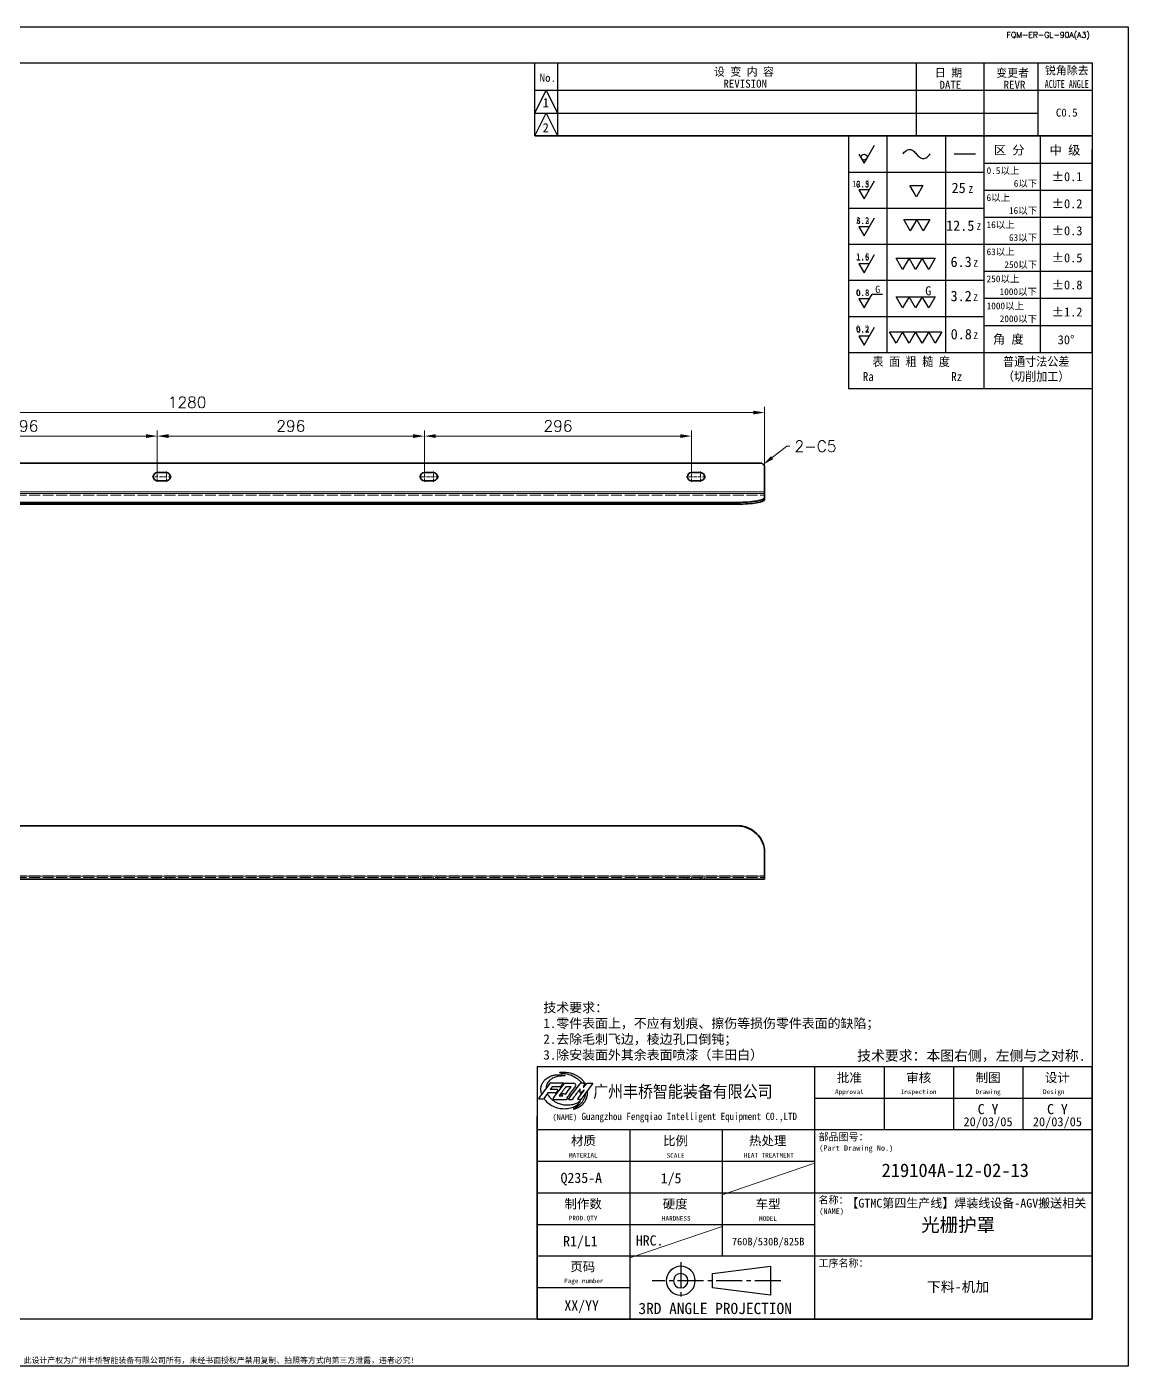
# Model space of a CAD drawing. Header units: millimetres. Extents: x -168473 to -148463, y 295526 to 306160.
# Drawn here: x -162507 to -161286, y 299441 to 300926 of the extents above; entities that cross this region are included whole.
import ezdxf
from ezdxf.enums import TextEntityAlignment as Align

# ---------------------------------------------------------------- set-up
doc = ezdxf.new("R2010")
doc.units = ezdxf.units.MM
for name, pattern in [('CENTER2', [28.575, 19.05, -3.175, 3.175, -3.175]), ('DASHDOT', [18.5, 12, -3, 0.5, -3]), ('DASHED', [15, 12, -3]), ('DASHED2', [9.525, 6.35, -3.175])]:
    doc.linetypes.add(name, pattern=pattern)
for name, color, linetype, lineweight in [('A3', 3, 'Continuous', 20), ('中心线', 2, 'CENTER2', 13), ('尺寸线', 3, 'Continuous', 13), ('文字', 1, 'Continuous', 13), ('细实线', 4, 'Continuous', 25), ('虚线', 2, 'DASHED2', 25)]:
    doc.layers.add(name, color=color, linetype=linetype, lineweight=lineweight)
doc.layers.add('MARK', color=7, linetype='Continuous')
doc.styles.add('CH-1', font='')
doc.styles.add('MX_NOTE_STANDARD', font='txt.shx', dxfattribs={"bigfont": 'extfont.shx'})
doc.styles.get("Standard").update_dxf_attribs({"font": 'txt', "bigfont": 'gbcbig.shx'})
doc.styles.get('CH-1').set_extended_font_data('SimSun')
doc.dimstyles.new('副本05', dxfattribs={"dimscale": 5, "dimtxt": 2.5, "dimasz": 2.5, "dimexe": 1.25, "dimexo": 0, "dimgap": 1, "dimtad": 1, "dimdsep": 46, "dimtxsty": 'Standard', "dimcen": 1, "dimclrd": 3, "dimclre": 3, "dimclrt": 1, "dimadec": 1, "dimazin": 2, "dimtfac": 1, "dimtmove": 0, "dimatfit": 3, "dimfxl": 0, "dimtolj": 1, "dimlwd": -1, "dimlwe": -1, "dimarcsym": 0})

# ---------------------------------------------------------------- blocks, each defined once
blk = doc.blocks.new('A$C2CD672AE')
for p, q in [((-218.5, 8), (201.5, 8)), ((201.5, 8), (201.5, -289)), ((-193.5, 0), (193.5, 0)), ((69.95, -16.21), (69.95, 0)), ((69.95, 0), (181.5, 0)), ((69.95, 0), (181.5, 0)), ((69.95, 0), (181.5, 0)), ((69.95, 0), (181.5, 0)), ((75.02, 0), (75.02, -16.21)), ((154.5, 0), (154.5, -16.21)), ((154.5, 0), (154.5, -16.21)), ((154.5, 0), (154.5, -16.21)), ((154.5, 0), (154.5, -16.21)), ((154.5, 0), (154.5, -16.21)), ((169.5, 0), (169.5, -16.21)), ((169.5, 0), (169.5, -16.21)), ((169.5, 0), (169.5, -16.21)), ((169.5, 0), (169.5, -16.21)), ((169.5, 0), (169.5, -16.21)), ((181.5, 0), (181.5, -16.21)), ((181.5, 0), (181.5, -16.21)), ((181.5, 0), (181.5, -16.21)), ((181.5, 0), (181.5, -16.21)), ((181.5, 0), (181.5, -16.21)), ((193.5, 0), (193.5, -278.55)), ((69.95, -11.14), (72.49, -6.07)), ((69.95, -6.07), (181.5, -6.07)), ((69.95, -6.07), (181.5, -6.07)), ((69.95, -6.07), (181.5, -6.07)), ((69.95, -6.07), (181.5, -6.07)), ((72.49, -6.07), (75.02, -11.14)), ((181.5, -6.07), (193.5, -6.07)), ((181.5, -6.07), (193.5, -6.07)), ((181.5, -6.07), (193.5, -6.07)), ((181.5, -6.07), (193.5, -6.07)), ((69.95, -16.21), (72.49, -11.14)), ((69.95, -11.14), (181.5, -11.14)), ((69.95, -11.14), (181.5, -11.14)), ((69.95, -11.14), (181.5, -11.14)), ((69.95, -11.14), (181.5, -11.14)), ((72.49, -11.14), (75.02, -16.21)), ((69.95, -16.21), (193.5, -16.21)), ((193.5, -16.21), (69.95, -16.21)), ((69.95, -16.21), (193.5, -16.21)), ((193.5, -278.55), (-193.5, -278.55)), ((201.5, -289), (-218.5, -289))]:
    blk.add_line(p, q)
at = {"style": 'CH-1'}
for s, height, p in [('No.', 1.775, (72.85, -3.33)), ('设 变 内 容', 1.775, (116.34, -1.91)), ('日 期', 1.775, (161.67, -2.16)), ('变更者', 1.775, (175.88, -2.16)), ('锐角除去', 1.775, (187.88, -1.63)), ('REVISION', 1.775, (116.61, -4.62)), ('DATE', 1.775, (162.09, -4.87)), ('REVR', 1.775, (176.3, -4.87)), ('1', 2.03, (72.4, -8.84)), ('C0.5', 1.775, (187.88, -11.03)), ('2', 2.03, (72.4, -14.39))]:
    blk.add_text(s, height=height, dxfattribs=at).set_placement(p, align=Align.MIDDLE)
at = {"style": 'CH-1', "width": 0.7}
blk.add_text('ACUTE ANGLE', height=1.7746, dxfattribs=at).set_placement((187.88, -4.69), align=Align.MIDDLE)
at = {"char_height": 1.25}
for s, insert, width, attachment_point in [('{\\Ftxt,@extfont2|c134;FQM-ER-GL-90A(A3)}', (183.75, 6), 39, 5), ('{\\fSimSun|b1|i0|c134|p2;此设计产权为广州丰桥智能装备有限公司所有，未经书面授权严禁用复制、拍照等方式向第三方泄露，违者必究!}', (0, -288.5), 387, 8)]:
    blk.add_mtext(s, dxfattribs=dict(at, insert=insert, width=width, attachment_point=attachment_point))
blk = doc.blocks.new('A$C32AF00EF')
for p, q in [((0, 0), (2.89, 5)), ((-1.44, 2.5), (0, 0))]:
    blk.add_line(p, q)
blk.add_circle((0, 1.67), 0.833)
blk = doc.blocks.new('A$C553B2148')
for p, q in [((1.44, 0), (-1.44, 0)), ((-1.44, 0), (0, -2.5)), ((0, -2.5), (2.89, 2.5))]:
    blk.add_line(p, q)
at = {"style": 'MX_NOTE_STANDARD'}
blk.add_attdef('12.5', text='', height=1.75, dxfattribs=at).set_placement((1.44, 0.28), align=Align.BOTTOM_RIGHT)
blk = doc.blocks.new('A$C1377093C')
for p, q in [((0, 0), (-1.44, 2.5)), ((-1.44, 2.5), (1.44, 2.5)), ((1.44, 2.5), (0, 0))]:
    blk.add_line(p, q)
blk = doc.blocks.new('A$C6D2D6B6B')
for p, q in [((0, 0), (-1.44, 2.5)), ((-1.44, 2.5), (1.44, 2.5)), ((1.44, 2.5), (0, 0)), ((1.44, 2.5), (4.33, 2.5)), ((2.89, 0), (1.44, 2.5)), ((4.33, 2.5), (2.89, 0))]:
    blk.add_line(p, q)
blk = doc.blocks.new('A$C62DD302B')
for p, q in [((-2.89, 0), (-4.33, 2.5)), ((-4.33, 2.5), (-1.44, 2.5)), ((-1.44, 2.5), (-2.89, 0)), ((-1.44, 2.5), (1.44, 2.5)), ((0, 0), (-1.44, 2.5)), ((1.44, 2.5), (0, 0)), ((2.89, 0), (1.44, 2.5)), ((1.44, 2.5), (4.33, 2.5)), ((4.33, 2.5), (2.89, 0))]:
    blk.add_line(p, q)
blk = doc.blocks.new('A$C077E39D2')
for p, q in [((-4.33, -2.5), (-5.77, 0)), ((-5.77, 0), (-2.89, 0)), ((-2.89, 0), (-4.33, -2.5)), ((-2.89, 0), (0, 0)), ((-1.44, -2.5), (-2.89, 0)), ((0, 0), (-1.44, -2.5)), ((1.44, -2.5), (0, 0)), ((0, 0), (2.89, 0)), ((2.89, 0), (1.44, -2.5)), ((4.33, -2.5), (2.89, 0)), ((2.89, 0), (5.77, 0)), ((5.77, 0), (4.33, -2.5))]:
    blk.add_line(p, q)
blk = doc.blocks.new('A$C09D43E00')
for p, q in [((0, 0), (1.78, 3.08)), ((1.78, 3.08), (4.07, 3.08)), ((1.15, 2), (-1.15, 2)), ((-1.15, 2), (0, 0))]:
    blk.add_line(p, q)
at = {"style": 'MX_NOTE_STANDARD'}
blk.add_attdef('12.5', text='', height=1.4, dxfattribs=at).set_placement((1.15, 2.22), align=Align.BOTTOM_RIGHT)
at = {"layer": '细实线', "color": 0, "style": 'CH-1'}
blk.add_text('G', height=1.6, dxfattribs=at).set_placement((2.47, 3.33))
blk = doc.blocks.new('A$C339E5D7D')
for p, q in [((-2.89, 0), (-4.33, 2.5)), ((-4.33, 2.5), (-1.44, 2.5)), ((-1.44, 2.5), (-2.89, 0)), ((-1.44, 2.5), (1.44, 2.5)), ((0, 0), (-1.44, 2.5)), ((1.44, 2.5), (0, 0)), ((2.89, 0), (1.44, 2.5)), ((1.44, 2.5), (4.33, 2.5)), ((4.33, 2.5), (2.89, 0))]:
    blk.add_line(p, q)
at = {"layer": '细实线', "color": 0, "style": 'CH-1'}
blk.add_text('G', height=2, dxfattribs=at).set_placement((2.13, 2.81))
blk = doc.blocks.new('54')
for p, q in [((5360.79, 6053.19), (5468.79, 6053.19)), ((5468.79, 6047.19), (5468.79, 5957.19)), ((5468.79, 6047.19), (5468.79, 5957.19)), ((5468.79, 5957.19), (5468.79, 6047.19)), ((5468.79, 6047.19), (5468.79, 5957.19)), ((5468.79, 6047.19), (5468.79, 5957.19)), ((5468.79, 6047.19), (5468.79, 5957.19)), ((5468.79, 6047.19), (5468.79, 5957.19)), ((5468.79, 6047.19), (5468.79, 5957.19)), ((5468.79, 6047.19), (5468.79, 5957.19)), ((5468.79, 5957.19), (5468.79, 6047.19)), ((5468.79, 6047.19), (5468.79, 5957.19)), ((5468.79, 6047.19), (5468.79, 5957.19)), ((5468.79, 6047.19), (5468.79, 5957.19)), ((5468.79, 6047.19), (5468.79, 5957.19))]:
    blk.add_line(p, q)
at = {"layer": '细实线', "color": 0, "linetype": 'Continuous'}
for p, q in [((5360.79, 6053.19), (5360.79, 5941.19)), ((5377.79, 6053.19), (5377.79, 5957.19)), ((5403.79, 6053.19), (5403.79, 5957.19)), ((5420.79, 6053.19), (5420.79, 5941.19)), ((5445.79, 6053.19), (5445.79, 5957.19)), ((5468.79, 6053.19), (5468.79, 5941.19)), ((5468.79, 6047.19), (5468.79, 5957.19)), ((5468.79, 6047.19), (5468.79, 5957.19)), ((5468.79, 6047.19), (5468.79, 5957.19)), ((5407.7, 6045.29), (5417.04, 6045.29)), ((5420.79, 6041.19), (5468.79, 6041.19)), ((5360.79, 6037.19), (5420.79, 6037.19)), ((5420.79, 6029.19), (5468.79, 6029.19)), ((5360.79, 6021.19), (5420.79, 6021.19)), ((5420.79, 6017.19), (5468.79, 6017.19)), ((5360.79, 6005.19), (5420.79, 6005.19)), ((5420.79, 6005.19), (5468.79, 6005.19)), ((5360.79, 5989.19), (5420.79, 5989.19)), ((5420.79, 5993.19), (5468.79, 5993.19)), ((5420.79, 5981.19), (5468.79, 5981.19)), ((5360.79, 5973.19), (5420.79, 5973.19)), ((5420.79, 5969.19), (5468.79, 5969.19)), ((5360.79, 5957.19), (5468.79, 5957.19)), ((5360.79, 5957.19), (5468.79, 5957.19)), ((5360.79, 5941.19), (5468.79, 5941.19))]:
    blk.add_line(p, q, dxfattribs=at)
at = {"layer": '细实线', "color": 0, "linetype": 'Continuous', "start_tangent": (0.606347, 0.7952), "end_tangent": (0.584547, 0.81136)}
blk.add_spline([(5384.88, 6045.23), (5386.3, 6046.61), (5387.98, 6047.24), (5389.51, 6046.59), (5390.93, 6045.19), (5392.37, 6043.78), (5393.91, 6043.13), (5395.61, 6043.82), (5397.01, 6045.27)], degree=3, dxfattribs=at)
for name, p, xscale, yscale, zscale in [('A$C32AF00EF', (5367.73, 6041.13), 1.600000000000364, 1.600000000000364, 1.600000000000364), ('A$C1377093C', (5390.94, 6026.26), 2, 2, 2), ('A$C6D2D6B6B', (5388.15, 6011.08), 2, 2, 2), ('A$C62DD302B', (5390.57, 5993.94), 2, 2, 2), ('A$C077E39D2', (5390.57, 5966.26), 2, 2, 2)]:
    blk.add_blockref(name, p, dxfattribs=dict(xscale=xscale, yscale=yscale, zscale=zscale))
ref = blk.add_blockref('A$C553B2148', (5367.73, 6029.35), dxfattribs=dict(xscale=1.600000000000364, yscale=1.600000000000364, zscale=1.600000000000364))
ref.add_attrib('12.5', '12.5', dxfattribs={"height": 2.8, "style": 'CH-1'}).set_placement((5370.04, 6029.8), align=Align.BOTTOM_RIGHT)
ref = blk.add_blockref('A$C553B2148', (5367.73, 6012.86), dxfattribs=dict(xscale=1.600000000000364, yscale=1.600000000000364, zscale=1.600000000000364))
ref.add_attrib('12.5', '6.3', dxfattribs={"height": 2.8, "style": 'CH-1'}).set_placement((5370.04, 6013.31), align=Align.BOTTOM_RIGHT)
ref = blk.add_blockref('A$C553B2148', (5367.73, 5996.56), dxfattribs=dict(xscale=1.600000000000364, yscale=1.600000000000364, zscale=1.600000000000364))
ref.add_attrib('12.5', '1.6', dxfattribs={"height": 2.8, "style": 'CH-1'}).set_placement((5370.04, 5997.01), align=Align.BOTTOM_RIGHT)
at = {"lineweight": 35}
ref = blk.add_blockref('A$C09D43E00', (5367.73, 5976.92), dxfattribs=dict(at, xscale=2, yscale=2, zscale=2))
ref.add_attrib('12.5', '0.8', dxfattribs={"height": 2.8, "style": 'CH-1'}).set_placement((5370.04, 5981.37), align=Align.BOTTOM_RIGHT)
at = {"lineweight": 35, "xscale": 2, "yscale": 2, "zscale": 2}
blk.add_blockref('A$C339E5D7D', (5390.57, 5976.92), dxfattribs=at)
ref = blk.add_blockref('A$C553B2148', (5367.73, 5964.47), dxfattribs=dict(xscale=1.600000000000364, yscale=1.600000000000364, zscale=1.600000000000364))
ref.add_attrib('12.5', '0.2', dxfattribs={"height": 2.8, "style": 'CH-1'}).set_placement((5370.04, 5964.92), align=Align.BOTTOM_RIGHT)
at = {"style": 'CH-1', "width": 0.9}
for s, p in [('表 面 粗 糙 度', (5388.59, 5953.25)), ('普通寸法公差', (5444.02, 5953.25)), ('Ra              Rz', (5389.17, 5946.45)), ('（切削加工）', (5444.02, 5946.67))]:
    blk.add_text(s, height=4, dxfattribs=at).set_placement(p, align=Align.MIDDLE)
at = {"layer": '细实线', "color": 0, "style": 'CH-1'}
for s, height, p in [('区 分', 4, (5432.03, 6046.97)), ('中 级', 4, (5456.79, 6046.97)), ('0.5以上', 3, (5429.3, 6037.89)), ('6以下', 3, (5439.3, 6032.14)), ('6以上', 3, (5427.22, 6025.89)), ('16以下', 3, (5438.2, 6020.14)), ('16以上', 3, (5428.26, 6013.89)), ('63以下', 3, (5438.2, 6008.14)), ('63以上', 3, (5428.26, 6001.89)), ('250以下', 3, (5437.19, 5996.14)), ('250以上', 3, (5429.3, 5989.89)), ('1000以下', 3, (5436.08, 5984.14)), ('1000以上', 3, (5430.33, 5977.89)), ('2000以下', 3, (5436.13, 5972.14)), ('角 度', 4, (5431.63, 5963.15))]:
    blk.add_text(s, height=height, dxfattribs=at).set_placement(p, align=Align.MIDDLE)
for s, height, p in [('%%P0.1', 4, (5450.91, 6033.15)), ('6.3', 2.944, (5364.07, 6030.28)), ('25', 4.6, (5406.51, 6027.88)), ('Z', 3, (5414, 6027.96)), ('%%P0.2', 4, (5450.91, 6021.15)), ('3.2', 2.944, (5364.07, 6014.28)), ('12.5', 4.6, (5404.08, 6011.13)), ('Z', 3, (5417.58, 6011.47)), ('%%P0.3', 4, (5450.91, 6009.15)), ('1.6', 2.944, (5364.07, 5998.28)), ('6.3', 4.6, (5406.05, 5995.09)), ('%%P0.5', 4, (5450.91, 5997.15)), ('Z', 3, (5416.15, 5995.17)), ('%%P0.8', 4, (5450.91, 5985.15)), ('0.8', 2.944, (5364.07, 5982.28)), ('3.2', 4.6, (5406.05, 5979.93)), ('Z', 3, (5416.15, 5980.01)), ('%%P1.2', 4, (5450.91, 5973.15)), ('0.2', 2.944, (5364.07, 5966.28)), ('0.8', 4.6, (5406.1, 5963)), ('Z', 3, (5416.15, 5963.08)), ('30°', 4, (5453.55, 5960.81))]:
    blk.add_text(s, height=height, dxfattribs=at).set_placement(p)
blk = doc.blocks.new('A$C34C2392C')
at = {"linetype": 'CENTER2', "ltscale": 0.3}
for p, q in [((-5.53, 4.13), (-5.53, -4.13)), ((16.64, 0), (-11.88, 0))]:
    blk.add_line(p, q, dxfattribs=at)
for p, q in [((1.54, 1.6), (14.34, 3.2)), ((14.34, 3.2), (14.34, -3.2)), ((1.54, -1.6), (1.54, 1.6)), ((14.34, -3.2), (1.54, -1.6))]:
    blk.add_line(p, q)
for radius in [3.2, 1.6]:
    blk.add_arc((-5.53, 0), radius, 0, 359.9894)
blk = doc.blocks.new('A$C67844AE1')
for p, q in [((-492, 112), (0, 112)), ((-246, 112), (-246, -112)), ((-184.5, 112), (-184.5, 56)), ((-123, 112), (-123, 56)), ((-61.5, 112), (-61.5, 56)), ((0, -112), (0, 112)), ((-246, 84), (0, 84)), ((-492, 68), (-492, -112)), ((-492, 68), (-492, -112)), ((-492, -112), (-492, 68)), ((-492, 68), (-492, -112)), ((-492, 68), (-492, -112)), ((-492, 68), (-492, -112)), ((-492, 68), (-492, -112)), ((-492, 68), (-492, -112)), ((-492, 68), (-492, -112)), ((-492, -112), (-492, 68)), ((-492, 68), (-492, -112)), ((-492, 68), (-492, -112)), ((-492, 68), (-492, -112)), ((-492, 68), (-492, -112)), ((-492, 56), (0, 56)), ((-410, 56), (-410, -112)), ((-328, 56), (-328, -56)), ((-492, 28), (-246, 28)), ((-492, 0), (0, 0)), ((-492, -28), (-246, -28)), ((-492, -56), (0, -56)), ((-492, -84), (-410, -84)), ((-492, -112), (0, -112))]:
    blk.add_line(p, q)
at = {"color": 4, "ltscale": 0.5}
for p, q in [((-468.4, 96.5), (-477.7, 84.1)), ((-467.1, 97.2), (-459.4, 97.2)), ((-451, 97.2), (-453.6, 97.2)), ((-452.7, 83.1), (-442.9, 96.3)), ((-447.5, 97.2), (-443.3, 97.2)), ((-482.7, 88.4), (-486.5, 83.4)), ((-478.7, 93.9), (-480.4, 91.7)), ((-473.8, 90.8), (-475.1, 88.9)), ((-469.3, 85.8), (-472.6, 85.8)), ((-469.2, 85.9), (-470.1, 87.3)), ((-467.8, 87.8), (-469.9, 87.8)), ((-467.8, 87.8), (-467.4, 87.1)), ((-487, 83.1), (-490.1, 83.1)), ((-477, 82.8), (-466, 82.8)), ((-463.8, 82.8), (-461.4, 82.8))]:
    blk.add_line(p, q, dxfattribs=at)
for centre, radius, start, end in [((-480, 96.4), 1.09, 90, 143.2146), ((-469.2, 97.2), 0.219, 322.847, 90), ((-467.1, 95.6), 1.64, 90, 143.1791), ((-459.4, 95.6), 1.64, 323.504, 90), ((-453.6, 96.7), 0.547, 90, 142.7605), ((-443.3, 96.6), 0.547, 323.5154, 90), ((-490.1, 83.7), 0.547, 143.2146, 270), ((-487, 83.7), 0.547, 270, 322.7804), ((-482.3, 88.1), 0.547, 90, 142.7804), ((-480.4, 91.7), 0.0547, 142.9576, 270), ((-478.7, 93.9), 0.0547, 90, 142.9576), ((-477, 83.6), 0.821, 143.1791, 270), ((-472.6, 85.8), 0.0547, 143.2802, 270), ((-471.7, 94.5), 0.547, 270, 322.847), ((-469.3, 85.8), 0.0547, 270, 30.8735), ((-467.4, 87.1), 0.0547, 209.8404, 323.8117), ((-466.4, 94.1), 0.0547, 90, 143.2802), ((-463.8, 83.4), 0.547, 142.7605, 270), ((-462.2, 94.1), 0.0547, 323.8117, 90), ((-455.8, 83.1), 0.274, 143.387, 270), ((-454.1, 91.8), 0.137, 354.5829, 143.4402), ((-450.5, 90.9), 0.137, 323.3038, 127.2693), ((-461.4, 83.6), 0.821, 270, 323.3415), ((-453.1, 83.4), 0.547, 270, 323.5154)]:
    blk.add_arc(centre, radius, start, end, dxfattribs=at)
at = {"color": 3, "ltscale": 0.5}
for points, knots in [([(-471.9, 106.8), (-471.9, 106.8), (-471.9, 106.9), (-471.1, 106.9), (-470.1, 107), (-468.3, 106.9), (-466.3, 106.9), (-463.9, 106.7), (-461.4, 105.9), (-458.9, 105.1), (-456.8, 104), (-455, 102.8), (-453.4, 101.6), (-451.6, 99.9), (-450.3, 98.1), (-449.4, 96.7), (-449.1, 95.9), (-449, 95.7)], [0, 0, 0, 0, 0.013513, 0.041806, 0.340693, 0.661167, 1.001786, 1.450195, 1.93793, 2.441413, 2.919246, 3.201062, 3.624217, 4.053268, 4.510623, 4.853859, 4.962074, 4.962074, 4.962074, 4.962074]), ([(-488, 87.4), (-488.3, 88.2), (-488.6, 89.5), (-488.8, 91.4), (-488.7, 93), (-488.5, 94.5), (-488, 95.9), (-487.3, 97.3), (-486.5, 98.5), (-485.6, 99.9), (-484.1, 101.2), (-482.1, 102.5), (-479.6, 103.7), (-476.6, 104.5), (-473.5, 104.7), (-470.8, 104.7), (-469, 104.5), (-468.1, 104.3), (-467.6, 104.2), (-467.4, 104.1), (-467.4, 103.8), (-467.5, 103.6), (-467.7, 103.6), (-467.8, 103.6)], [0.033361, 0.033361, 0.033361, 0.033361, 0.471833, 0.793856, 1.06763, 1.327784, 1.632518, 1.904259, 2.171672, 2.434164, 2.811787, 3.221221, 3.771763, 4.287691, 4.918993, 5.487196, 5.736969, 5.935719, 6.004988, 6.011363, 6.068145, 6.111246, 6.151841, 6.151841, 6.151841, 6.151841]), ([(-467.8, 103.6), (-468.7, 103.6), (-471.1, 103.6), (-474.8, 103.2), (-478.3, 101.8), (-481.1, 99.8), (-483, 97.3), (-484, 94.8), (-484, 93.4), (-483.9, 92.9)], [0, 0, 0, 0, 0.511401, 1.333961, 2.006207, 2.544799, 3.201133, 3.690752, 3.982461, 3.982461, 3.982461, 3.982461]), ([(-486.1, 83.9), (-485.6, 83.2), (-484.1, 81), (-480.4, 78), (-475.7, 75.7), (-470.4, 74.5), (-465.2, 74.6), (-460.4, 75.6), (-456.8, 77.7), (-454.7, 79.8), (-453.7, 81.1), (-453.4, 81.9), (-453.8, 82), (-453.8, 81.9), (-453.9, 81.8)], [0.008574, 0.008574, 0.008574, 0.008574, 0.511088, 1.461558, 2.551285, 3.372869, 4.408758, 5.360341, 6.07413, 6.646139, 6.965728, 7.014048, 7.055407, 7.097199, 7.097199, 7.097199, 7.097199]), ([(-453.9, 81.8), (-454.2, 81.5), (-455.1, 80.3), (-457.5, 79.1), (-460.3, 78.2), (-463.1, 77.6), (-465.7, 77.6), (-468.2, 77.7), (-470.3, 78.3), (-472.4, 78.9), (-474.6, 79.8), (-476.8, 81.1), (-479, 82.6), (-480.7, 84.6), (-482.1, 86.3), (-482.8, 87.5), (-483, 88)], [0, 0, 0, 0, 0.227272, 0.804496, 1.430419, 1.862632, 2.367125, 2.88024, 3.204387, 3.579335, 4.036384, 4.516387, 4.985288, 5.507707, 5.907232, 6.223175, 6.223175, 6.223175, 6.223175]), ([(-449.4, 87.5), (-449.5, 86.9), (-449.6, 86.1), (-449.9, 84.8), (-450.4, 83.8), (-450.8, 82.6), (-451.5, 81.6), (-452.2, 80.2), (-453.2, 79.2), (-454.3, 78), (-455.6, 77.1), (-457, 76.1), (-458.4, 75.4), (-459.2, 74.9), (-459.9, 74.7), (-459.9, 74.2), (-459.7, 74.2), (-459.5, 74.2)], [0.004933, 0.004933, 0.004933, 0.004933, 0.333622, 0.498315, 0.724349, 0.934741, 1.17012, 1.401267, 1.780901, 1.94954, 2.292483, 2.648069, 2.865789, 3.139575, 3.199954, 3.253921, 3.331828, 3.331828, 3.331828, 3.331828]), ([(-459.5, 74.2), (-459.1, 74.3), (-457.8, 74.6), (-455.9, 75.5), (-453.8, 76.8), (-452, 78), (-450.5, 79.8), (-449.2, 81.6), (-448.2, 83.9), (-447.3, 86.8), (-447.3, 89.1), (-447.3, 90.4)], [0, 0, 0, 0, 0.196818, 0.752706, 1.133972, 1.558354, 1.94217, 2.414014, 2.774875, 3.316286, 4.02771, 4.02771, 4.02771, 4.02771])]:
    blk.add_open_spline(points, degree=3, knots=knots, dxfattribs=at)
at = {"color": 4, "ltscale": 0.5}
for points, knots in [([(-480.8, 97), (-480.9, 96.9), (-481, 96.8), (-481.1, 96.7), (-484.3, 92.4), (-487.4, 88.2), (-490.6, 84)], [-0.084236, -0.084236, -0.084236, -0.084236, 0, 0, 0, 2.885251, 2.885251, 2.885251, 2.885251]), ([(-480, 97.5), (-479.8, 97.5), (-479.7, 97.5), (-479.5, 97.5), (-479.5, 97.5), (-479.5, 97.5), (-479.5, 97.5), (-476.4, 97.5), (-473.2, 97.5), (-470.1, 97.5), (-470.1, 97.5), (-470.1, 97.5), (-470.1, 97.5), (-469.8, 97.5), (-469.5, 97.5), (-469.2, 97.5)], [-0.077734, -0.077734, -0.077734, -0.077734, 0, 0, 0, 0, 0, 0, 1.729211, 1.729211, 1.729211, 1.729211, 1.729211, 1.729211, 1.885805, 1.885805, 1.885805, 1.885805]), ([(-469, 97.1), (-469.2, 96.9), (-469.4, 96.7), (-469.5, 96.5), (-469.5, 96.5), (-469.5, 96.5), (-469.5, 96.5), (-470, 95.8), (-470.6, 95.1), (-471.1, 94.4), (-471.1, 94.4), (-471.1, 94.4), (-471.1, 94.4), (-471.2, 94.3), (-471.2, 94.3), (-471.3, 94.2)], [-0.1423966, -0.1423966, -0.1423966, -0.1423966, 0, 0, 0, 0, 0, 0, 0.4822707, 0.4822707, 0.4822707, 0.4822707, 0.4822707, 0.4822707, 0.529029, 0.529029, 0.529029, 0.529029]), ([(-454.1, 97), (-454.2, 96.8), (-454.4, 96.6), (-454.5, 96.4), (-457.7, 92.2), (-460.8, 88.1), (-464, 84), (-464, 83.9), (-464.1, 83.8), (-464.2, 83.7)], [-0.140102, -0.140102, -0.140102, -0.140102, 0, 0, 0, 2.844058, 2.844058, 2.844058, 2.913465, 2.913465, 2.913465, 2.913465]), ([(-451, 97.2), (-451, 97.2), (-450.8, 97.2), (-450.4, 97), (-450.2, 96.5), (-450.3, 95.9), (-450.5, 95.2), (-450.8, 94.5), (-451, 94), (-451.1, 93.7), (-451.1, 93.6), (-451, 93.6), (-450.8, 93.6), (-450.5, 94), (-450, 94.6), (-449.2, 95.5), (-448.6, 96.3), (-448, 96.8), (-447.7, 97.1), (-447.5, 97.2)], [0, 0, 0, 0, 0.047379, 0.11361, 0.198731, 0.32589, 0.467244, 0.599055, 0.733672, 0.758899, 0.77069, 0.790267, 0.820293, 0.867992, 1.054564, 1.278066, 1.476304, 1.62487, 1.711224, 1.711224, 1.711224, 1.711224]), ([(-471.7, 94), (-471.7, 94), (-471.7, 94), (-471.8, 94), (-471.8, 94), (-471.8, 94), (-471.8, 94), (-474.1, 94), (-476.4, 94), (-478.7, 94)], [-0.012966, -0.012966, -0.012966, -0.012966, 0, 0, 0, 0, 0, 0, 1.257183, 1.257183, 1.257183, 1.257183]), ([(-469.9, 87.8), (-470, 87.8), (-470, 87.8), (-470.1, 87.7), (-470.2, 87.7), (-470.2, 87.6), (-470.2, 87.5), (-470.1, 87.4), (-470.1, 87.3), (-470.1, 87.3)], [0, 0, 0, 0, 0.0189462, 0.0330559, 0.0436533, 0.0575788, 0.0766083, 0.0956988, 0.1082528, 0.1082528, 0.1082528, 0.1082528]), ([(-456, 83.3), (-455.9, 83.5), (-455.7, 83.7), (-455.6, 83.9), (-455.6, 83.9), (-455.6, 83.9), (-455.6, 83.9), (-453.8, 86.2), (-452.1, 88.5), (-450.4, 90.9)], [-0.132838, -0.132838, -0.132838, -0.132838, 0, 0, 0, 0, 0, 0, 1.591518, 1.591518, 1.591518, 1.591518])]:
    blk.add_open_spline(points, degree=3, knots=knots, dxfattribs=at)
at = {"color": 3, "ltscale": 0.5}
blk.add_spline([(-471.9, 106.8), (-471.8, 106.5), (-471.3, 106.3), (-470, 106.2), (-468.7, 106), (-466.8, 105.7), (-464.7, 105.2), (-462.9, 104.7), (-461.1, 104), (-459.4, 103.1), (-457.9, 102.2), (-455.3, 100.3), (-454.1, 99.3), (-453.6, 98.7), (-452.3, 97.2)], degree=3, dxfattribs=at)
at = {"color": 4, "ltscale": 0.5}
for points in [[(-476, 88.6), (-478.1, 88.6), (-480.2, 88.6), (-482.3, 88.6)], [(-474.4, 91.6), (-476.4, 91.6), (-478.4, 91.6), (-480.4, 91.6)], [(-466.4, 94.2), (-468.5, 91.4), (-470.5, 88.6), (-472.6, 85.9)], [(-462.2, 94.1), (-463.9, 91.8), (-465.6, 89.4), (-467.3, 87.1)], [(-466.4, 94.2), (-465, 94.2), (-463.6, 94.2), (-462.2, 94.2)], [(-458.1, 94.6), (-460.6, 91.2), (-463.1, 87.8), (-465.6, 84.4)], [(-454.2, 91.9), (-456, 89.4), (-457.9, 86.9), (-460.7, 83.1)], [(-454.1, 89.6), (-454.1, 90.3), (-454, 91.1), (-453.9, 91.8)], [(-453.1, 89.1), (-452.3, 89.7), (-451.4, 90.4), (-450.6, 91.1)], [(-455.8, 82.9), (-454.9, 82.9), (-454, 82.9), (-453.1, 82.9)]]:
    blk.add_open_spline(points, degree=3, dxfattribs=at)
for points in [[(-476, 88.6), (-475.6, 88.6), (-475.4, 88.7), (-475.3, 88.7), (-475.1, 88.9)], [(-473.8, 90.8), (-473.7, 91), (-473.7, 91.2), (-473.8, 91.4), (-474, 91.5), (-474.2, 91.6), (-474.4, 91.6)], [(-465.6, 84.4), (-465.6, 84.3), (-465.6, 84.2), (-465.5, 84), (-465.4, 83.8), (-465.2, 83.4), (-465.1, 83.3), (-465.1, 83.1), (-465.4, 83), (-465.7, 82.9), (-466, 82.8)], [(-454.1, 89.6), (-454.2, 89.2), (-454.1, 89), (-454, 88.8), (-453.8, 88.8), (-453.6, 88.8), (-453.4, 88.9), (-453.1, 89.1)]]:
    blk.add_spline(points, degree=3, dxfattribs=at)
at = {"layer": '细实线', "color": 0, "linetype": 'Continuous'}
for p, q in [((-492, 112), (-492, 56)), ((-492, 68), (-492, -112)), ((-492, 68), (-492, -112)), ((-492, 68), (-492, -112))]:
    blk.add_line(p, q, dxfattribs=at)
at = {"lineweight": 35, "xscale": 4, "yscale": 4, "zscale": 4}
blk.add_blockref('A$C34C2392C', (-342.6, -78), dxfattribs=at)
at = {"style": 'CH-1'}
for s, height, p in [('批准', 8.11, (-215.2, 102.3)), ('审核', 8.11, (-153.8, 102.3)), ('制图', 8.11, (-92.2, 102.3)), ('设计', 8.11, (-30.8, 102.3)), ('Approval', 4.06, (-215.2, 89.1)), ('Inspection', 4.06, (-153.8, 89.1)), ('Drawing', 4.06, (-92.2, 89.1)), ('Design  ', 4.06, (-30.8, 89.1)), ('比例', 8.11, (-369.3, 46.3)), ('MATERIAL', 4.06, (-451.1, 33.3)), ('SCALE', 4.06, (-369.3, 33.1)), ('制作数', 8.11, (-451.3, -9.7)), ('车型', 8.11, (-287.3, -9.7)), ('PROD.QTY', 4.06, (-451.3, -22.9)), ('MODEL', 4.06, (-287.3, -22.9)), ('3RD ANGLE PROJECTION', 10, (-334.2, -102.6))]:
    blk.add_text(s, height=height, dxfattribs=at).set_placement(p, align=Align.MIDDLE)
at = {"lineweight": 35, "style": 'CH-1'}
for s, height, p in [('(NAME)', 4.87, (-478.4, 64.7)), ('部品图号：', 6.49, (-242.5, 46.4)), ('(Part Drawing No.)', 4.868, (-241.9, 37.3)), ('名称：', 6.49, (-242.5, -9.6)), ('(NAME)', 4.87, (-241.9, -18.7)), ('工序名称：', 6.49, (-242.5, -65.6))]:
    blk.add_text(s, height=height, dxfattribs=at).set_placement(p)
at = {"style": 'CH-1'}
blk.add_text('材质', height=8.11, dxfattribs=at).set_placement((-462.1, 42.2))
at = {"lineweight": 35, "style": 'CH-1'}
for s, height, p in [('热处理', 8.11, (-287.6, 46.3)), ('HEAT TREATMENT', 4.055, (-286.7, 33.3)), ('硬度', 8.11, (-369.6, -9.7)), ('HARDNESS', 4.06, (-368.7, -22.7)), ('HRC.', 9, (-392.3, -42.3, -1000.3)), ('页码', 8.11, (-451.6, -65.7)), ('Page number', 4.055, (-450.7, -78.7))]:
    blk.add_text(s, height=height, dxfattribs=at).set_placement(p, align=Align.MIDDLE)
at = {"layer": 'MARK', "style": 'CH-1', "width": 0.9}
blk.add_text('广州丰桥智能装备有限公司', height=10.8, dxfattribs=at).set_placement((-442.4, 84.4))
at = {"layer": 'MARK', "insert": (-452.7, 71), "char_height": 6.5, "width": 556.951, "attachment_point": 1, "style": 'CH-1'}
blk.add_mtext('{\\W0.9;Guangzhou Fengqiao Intelligent Equipment CO.,LTD}', dxfattribs=at)
blk = doc.blocks.new('1：1横')
blk.add_blockref('A$C2CD672AE', (-8412.44, 515.87))
for name, p, xscale, yscale, zscale in [('54', (-10953.34, -2526.94), 0.5, 0.5, 0.5), ('A$C67844AE1', (-8218.94, 265.32), 0.25, 0.25, 0.25)]:
    blk.add_blockref(name, p, dxfattribs=dict(xscale=xscale, yscale=yscale, zscale=zscale))
blk = doc.blocks.new('车型')
at = {"layer": '文字', "color": 1, "linetype": 'Continuous', "style": 'CH-1'}
blk.add_text('760B/530B/825B', height=1.6875, dxfattribs=at).set_placement((-10.31, 3.5, -250.08), align=Align.MIDDLE)
blk = doc.blocks.new('工序名称')
at = {"layer": '文字', "color": 1, "linetype": 'Continuous', "style": 'CH-1'}
blk.add_text('下料-机加', height=2.25, dxfattribs=at).set_placement((-29.69, -6.35, -250.08), align=Align.MIDDLE)
blk = doc.blocks.new('设计人员')
at = {"layer": '文字', "color": 1, "linetype": 'Continuous', "style": 'CH-1'}
blk.add_text('C Y', height=2.25, dxfattribs=at).set_placement((-7.69, -1.99), align=Align.MIDDLE)
blk = doc.blocks.new('出图人员')
at = {"layer": '文字', "color": 1, "linetype": 'Continuous', "style": 'CH-1'}
blk.add_text('C Y', height=2.25, dxfattribs=at).set_placement((-7.69, -1.99), align=Align.MIDDLE)
blk = doc.blocks.new('出图日期')
at = {"layer": '文字', "color": 1, "linetype": 'Continuous', "style": 'CH-1'}
blk.add_text('20/03/05', height=2, dxfattribs=at).set_placement((-7.69, 2.04), align=Align.MIDDLE)
blk = doc.blocks.new('设计日期')
at = {"layer": '文字', "color": 1, "linetype": 'Continuous', "style": 'CH-1'}
blk.add_text('20/03/05', height=2, dxfattribs=at).set_placement((-7.69, 2.04), align=Align.MIDDLE)
blk = doc.blocks.new('*D7001')
at = {"layer": 'Defpoints', "color": 0}
for p in [(-161689.3, 300498.2), (-162969.3, 300434.1), (-161689.3, 300434.1)]:
    blk.add_point(p, dxfattribs=at)
at = {"layer": '尺寸线', "color": 3}
for p, q in [((-162969.3, 300434.1), (-162969.3, 300504.5)), ((-162956.8, 300498.2), (-161701.8, 300498.2)), ((-161689.3, 300434.1), (-161689.3, 300504.5))]:
    blk.add_line(p, q, dxfattribs=at)
for points in [[(-162956.8, 300500.3), (-162956.8, 300496.1), (-162969.3, 300498.2)], [(-161701.8, 300500.3), (-161701.8, 300496.1), (-161689.3, 300498.2)]]:
    blk.add_solid(points, dxfattribs=at)
at = {"layer": '尺寸线', "color": 1, "insert": (-162329.3, 300509.5), "char_height": 12.5, "attachment_point": 5}
blk.add_mtext('\\A1;1280', dxfattribs=at)
blk = doc.blocks.new('*D7004')
at = {"layer": 'Defpoints', "color": 0}
for p in [(-162362.3, 300472.1), (-162658.3, 300432.9), (-162362.3, 300432.9)]:
    blk.add_point(p, dxfattribs=at)
at = {"layer": '尺寸线', "color": 3}
for p, q in [((-162658.3, 300432.9), (-162658.3, 300478.3)), ((-162362.3, 300432.9), (-162362.3, 300478.3)), ((-162645.8, 300472.1), (-162374.8, 300472.1))]:
    blk.add_line(p, q, dxfattribs=at)
for points in [[(-162645.8, 300474.2), (-162645.8, 300470), (-162658.3, 300472.1)], [(-162374.8, 300474.2), (-162374.8, 300470), (-162362.3, 300472.1)]]:
    blk.add_solid(points, dxfattribs=at)
at = {"layer": '尺寸线', "color": 1, "insert": (-162510.3, 300483.3), "char_height": 12.5, "attachment_point": 5}
blk.add_mtext('\\A1;296', dxfattribs=at)
blk = doc.blocks.new('*D7005')
at = {"layer": 'Defpoints', "color": 0}
for p in [(-162066.3, 300472.1), (-162362.3, 300432.9), (-162066.3, 300432.9)]:
    blk.add_point(p, dxfattribs=at)
at = {"layer": '尺寸线', "color": 3}
for p, q in [((-162362.3, 300432.9), (-162362.3, 300478.3)), ((-162066.3, 300432.9), (-162066.3, 300478.3)), ((-162349.8, 300472.1), (-162078.8, 300472.1))]:
    blk.add_line(p, q, dxfattribs=at)
for points in [[(-162349.8, 300474.2), (-162349.8, 300470), (-162362.3, 300472.1)], [(-162078.8, 300474.2), (-162078.8, 300470), (-162066.3, 300472.1)]]:
    blk.add_solid(points, dxfattribs=at)
at = {"layer": '尺寸线', "color": 1, "insert": (-162214.3, 300483.3), "char_height": 12.5, "attachment_point": 5}
blk.add_mtext('\\A1;296', dxfattribs=at)
blk = doc.blocks.new('*D7006')
at = {"layer": 'Defpoints', "color": 0}
for p in [(-161770.3, 300472.1), (-162066.3, 300432.9), (-161770.3, 300432.9)]:
    blk.add_point(p, dxfattribs=at)
at = {"layer": '尺寸线', "color": 3}
for p, q in [((-162066.3, 300432.9), (-162066.3, 300478.3)), ((-161770.3, 300432.9), (-161770.3, 300478.3)), ((-162053.8, 300472.1), (-161782.8, 300472.1))]:
    blk.add_line(p, q, dxfattribs=at)
for points in [[(-162053.8, 300474.2), (-162053.8, 300470), (-162066.3, 300472.1)], [(-161782.8, 300474.2), (-161782.8, 300470), (-161770.3, 300472.1)]]:
    blk.add_solid(points, dxfattribs=at)
at = {"layer": '尺寸线', "color": 1, "insert": (-161918.3, 300483.3), "char_height": 12.5, "attachment_point": 5}
blk.add_mtext('\\A1;296', dxfattribs=at)

msp = doc.modelspace()

# ---------------------------------------------------------------- linework, layer by layer
at = {"color": 7, "lineweight": 35}
for p, q in [((-162966.318, 300442.051), (-161692.318, 300442.051)), ((-162362.318, 300431.551), (-162352.318, 300431.551)), ((-162066.318, 300431.551), (-162056.318, 300431.551)), ((-161770.318, 300431.551), (-161760.318, 300431.551)), ((-161692.318, 300442.051), (-161689.318, 300439.051)), ((-161689.318, 300439.051), (-161689.318, 300410.406)), ((-162352.318, 300422.551), (-162362.318, 300422.551)), ((-162056.318, 300422.551), (-162066.318, 300422.551)), ((-161760.318, 300422.551), (-161770.318, 300422.551)), ((-161689.318, 300410.406), (-161689.318, 300408.438)), ((-161689.318, 300408.438), (-161689.318, 300403.811)), ((-161689.318, 300401.842), (-161689.318, 300403.811)), ((-162939.318, 300398.602), (-161718.919, 300398.602)), ((-162939.318, 300396.633), (-161718.919, 300396.633)), ((-162939.318, 300040.167), (-161719.318, 300040.167)), ((-162939.318, 300039.819), (-161714.734, 300039.819)), ((-161689.318, 300010.276), (-161689.318, 300010.622)), ((-161689.318, 299980.731), (-161689.318, 300010.276)), ((-162969.318, 299980.731), (-161689.318, 299980.731))]:
    msp.add_line(p, q, dxfattribs=at)
at = {"color": 7, "lineweight": 13}
for p, q in [((-162969.318, 300410.406), (-161689.318, 300410.406)), ((-162969.318, 300408.438), (-161689.318, 300408.438)), ((-161719.318, 300039.819), (-161719.318, 300040.167)), ((-162969.318, 299984.036), (-161689.318, 299984.036))]:
    msp.add_line(p, q, dxfattribs=at)
at = {"color": 7, "lineweight": 35}
for centre, start, end in [((-162362.318, 300427.051), 90.000005, 270), ((-162352.318, 300427.051), 270, 90.000005), ((-162066.318, 300427.051), 90.000005, 270), ((-162056.318, 300427.051), 270, 90.000005), ((-161770.318, 300427.051), 90.000005, 270), ((-161760.318, 300427.051), 270, 90.000005)]:
    msp.add_arc(centre, 4.5, start, end, dxfattribs=at)
for centre, ratio, start_param, end_param in [((-161719.318, 300403.811), 0.17364818, 4.71238898, 6.28318531), ((-161719.318, 300401.842), 0.17364818, 4.71238898, 6.28318531), ((-161719.318, 300010.622), 0.98480775, 0, 1.57079633), ((-161719.318, 300010.276), 0.98480775, 0, 1.57079633)]:
    msp.add_ellipse(centre, major_axis=(30, 0), ratio=ratio, start_param=start_param, end_param=end_param, dxfattribs=at)
at = {"layer": 'A3'}
msp.add_lwpolyline([(-163386.311, 300925.879), (-161286.311, 300925.879), (-161286.311, 299440.879), (-163386.311, 299440.879)], close=True, dxfattribs=at)
at = {"layer": '中心线', "color": 2, "linetype": 'DASHDOT', "lineweight": 13, "ltscale": 0.29248}
for p, q in [((-162362.318, 300421.201), (-162362.318, 300432.9)), ((-162352.318, 300421.201), (-162352.318, 300432.9)), ((-162066.318, 300421.201), (-162066.318, 300432.9)), ((-162056.318, 300421.201), (-162056.318, 300432.9)), ((-161770.318, 300421.201), (-161770.318, 300432.9)), ((-161760.318, 300421.201), (-161760.318, 300432.9))]:
    msp.add_line(p, q, dxfattribs=at)
at = {"layer": '中心线', "color": 2, "linetype": 'DASHDOT', "lineweight": 13, "ltscale": 0.292499}
for p, q in [((-162356.468, 300427.051), (-162368.168, 300427.051)), ((-162346.468, 300427.051), (-162358.168, 300427.051)), ((-162060.468, 300427.051), (-162072.168, 300427.051)), ((-162050.468, 300427.051), (-162062.168, 300427.051))]:
    msp.add_line(p, q, dxfattribs=at)
at = {"layer": '中心线', "color": 2, "linetype": 'DASHDOT', "lineweight": 13, "ltscale": 0.292493}
for p, q in [((-161764.468, 300427.051), (-161776.168, 300427.051)), ((-161754.468, 300427.051), (-161766.168, 300427.051))]:
    msp.add_line(p, q, dxfattribs=at)
at = {"layer": '中心线', "color": 2, "linetype": 'DASHDOT', "lineweight": 13, "ltscale": 0.06001}
for p, q in [((-162362.318, 299980.532), (-162362.318, 299982.932)), ((-162352.318, 299980.532), (-162352.318, 299982.932)), ((-162066.318, 299980.532), (-162066.318, 299982.932)), ((-162056.318, 299980.532), (-162056.318, 299982.932)), ((-161770.318, 299980.532), (-161770.318, 299982.932)), ((-161760.318, 299980.532), (-161760.318, 299982.932))]:
    msp.add_line(p, q, dxfattribs=at)
at = {"layer": '尺寸线'}
for p, q in [((-161736.311, 299630.879), (-161633.811, 299665.879)), ((-161838.811, 299560.879), (-161736.311, 299595.879))]:
    msp.add_line(p, q, dxfattribs=at)
at = {"layer": '虚线', "color": 1, "linetype": 'DASHED', "lineweight": 13}
for p, q in [((-162969.318, 300410.406), (-161689.318, 300410.406)), ((-162969.318, 300406.469), (-161689.318, 300406.469)), ((-162969.318, 299984.384), (-161689.318, 299984.384)), ((-162969.318, 299982.731), (-161689.318, 299982.731))]:
    msp.add_line(p, q, dxfattribs=at)
at = {"layer": '虚线', "color": 1, "linetype": 'DASHED', "lineweight": 13, "ltscale": 0.05}
for p, q in [((-162366.818, 299980.731), (-162366.818, 299982.731)), ((-162362.318, 299982.731), (-162362.318, 299980.731)), ((-162362.318, 299982.731), (-162362.318, 299980.731)), ((-162352.318, 299982.731), (-162352.318, 299980.731)), ((-162352.318, 299982.731), (-162352.318, 299980.731)), ((-162347.818, 299980.731), (-162347.818, 299982.731)), ((-162070.818, 299980.731), (-162070.818, 299982.731)), ((-162066.318, 299982.731), (-162066.318, 299980.731)), ((-162066.318, 299982.731), (-162066.318, 299980.731)), ((-162056.318, 299982.731), (-162056.318, 299980.731)), ((-162056.318, 299982.731), (-162056.318, 299980.731)), ((-162051.818, 299980.731), (-162051.818, 299982.731)), ((-161774.818, 299980.731), (-161774.818, 299982.731)), ((-161770.318, 299982.731), (-161770.318, 299980.731)), ((-161770.318, 299982.731), (-161770.318, 299980.731)), ((-161760.318, 299982.731), (-161760.318, 299980.731)), ((-161760.318, 299982.731), (-161760.318, 299980.731)), ((-161755.818, 299980.731), (-161755.818, 299982.731))]:
    msp.add_line(p, q, dxfattribs=at)

# ---------------------------------------------------------------- block references
at = {"color": 2, "xscale": 5, "yscale": 5, "zscale": 5}
msp.add_blockref('1：1横', (-120231.611, 298306.55), dxfattribs=at)
at = {"layer": '细实线', "xscale": 5, "yscale": 5, "zscale": 5}
for name, p in [('出图日期', (-161403.186, 299700.879)), ('出图人员', (-161403.186, 299735.879)), ('设计日期', (-161326.311, 299700.879)), ('设计人员', (-161326.311, 299735.879)), ('车型', (-161633.811, 299560.879)), ('工序名称', (-161326.311, 299560.879))]:
    msp.add_blockref(name, p, dxfattribs=at)

# ---------------------------------------------------------------- texts
at = {"layer": '尺寸线', "color": 1}
for s, insert, char_height, width, attachment_point in [('\\A1;2-C5', (-161656.129, 300467.049), 12.5, 500, 1), ('\\A1;{\\fSimSun|b0|i0|c134|p2;\\Q0;\\P技术要求：\\P1.零件表面上，不应有划痕、擦伤等损伤零件表面的缺陷；\\P2.去除毛刺飞边，棱边孔口倒钝；\\P3.除安装面外其余表面喷漆（丰田白）}', (-161934.46, 299779.438), 10.5, 425.60054, 7)]:
    msp.add_mtext(s, dxfattribs=dict(at, insert=insert, char_height=char_height, width=width, attachment_point=attachment_point))
at = {"layer": '文字', "color": 1, "linetype": 'Continuous', "style": 'CH-1'}
for s, height, p in [('技术要求：本图右侧，左侧与之对称.', 11.25, (-161460.098, 299785.312)), ('219104A-12-02-13', 15, (-161477.961, 299657.97, -1250.403)), ('Q235-A', 11.25, (-161892.435, 299648.394, -1250.403)), ('1/5', 11.25, (-161792.953, 299648.394, -1250.403)), ('【GTMC第四生产线】焊装线设备-AGV搬送相关', 9.75, (-161465.762, 299621.969, -812.762)), ('光栅护罩', 15, (-161474.771, 299597.819, -1250.403)), ('R1/L1', 11.25, (-161893.391, 299578.612, -1250.403)), ('XX/YY', 11.25, (-161892.025, 299507.331, -1250.403))]:
    msp.add_text(s, height=height, dxfattribs=at).set_placement(p, align=Align.MIDDLE)

# ---------------------------------------------------------------- dimensions: what is measured, and where the dimension line sits
at = {"layer": '尺寸线'}
dim = msp.add_linear_dim(base=(-161689.318, 300498.224), p1=(-162969.318, 300434.051), p2=(-161689.318, 300434.051), dimstyle='副本05', dxfattribs=at)
dim.commit()
dim.dimension.update_dxf_attribs({"geometry": '*D7001', "text_midpoint": (-162329.318, 300509.474)})
for base, p1, p2, picture, middle in [((-162362.318, 300472.094), (-162658.318, 300432.9), (-162362.318, 300432.9), '*D7004', (-162510.318, 300483.344)), ((-162066.318, 300472.094), (-162362.318, 300432.9), (-162066.318, 300432.9), '*D7005', (-162214.318, 300483.344)), ((-161770.318, 300472.094), (-162066.318, 300432.9), (-161770.318, 300432.9), '*D7006', (-161918.318, 300483.344))]:
    dim = msp.add_linear_dim(base=base, p1=p1, p2=p2, dimstyle='副本05', override={"dimtmove": 1}, dxfattribs=at)
    dim.commit()
    dim.dimension.update_dxf_attribs({"geometry": picture, "text_midpoint": middle})

# ---------------------------------------------------------------- leaders
at = {"layer": '尺寸线', "annotation_type": 0, "has_hookline": 1, "hookline_direction": 0, "text_width": 45.833}
msp.add_leader([(-161690.818, 300440.551), (-161664.733, 300460.799), (-161661.129, 300460.799)], dimstyle='副本05', override={"dimgap": 1, "dimtad": 0}, dxfattribs=at)

doc.saveas('drawing.dxf')
